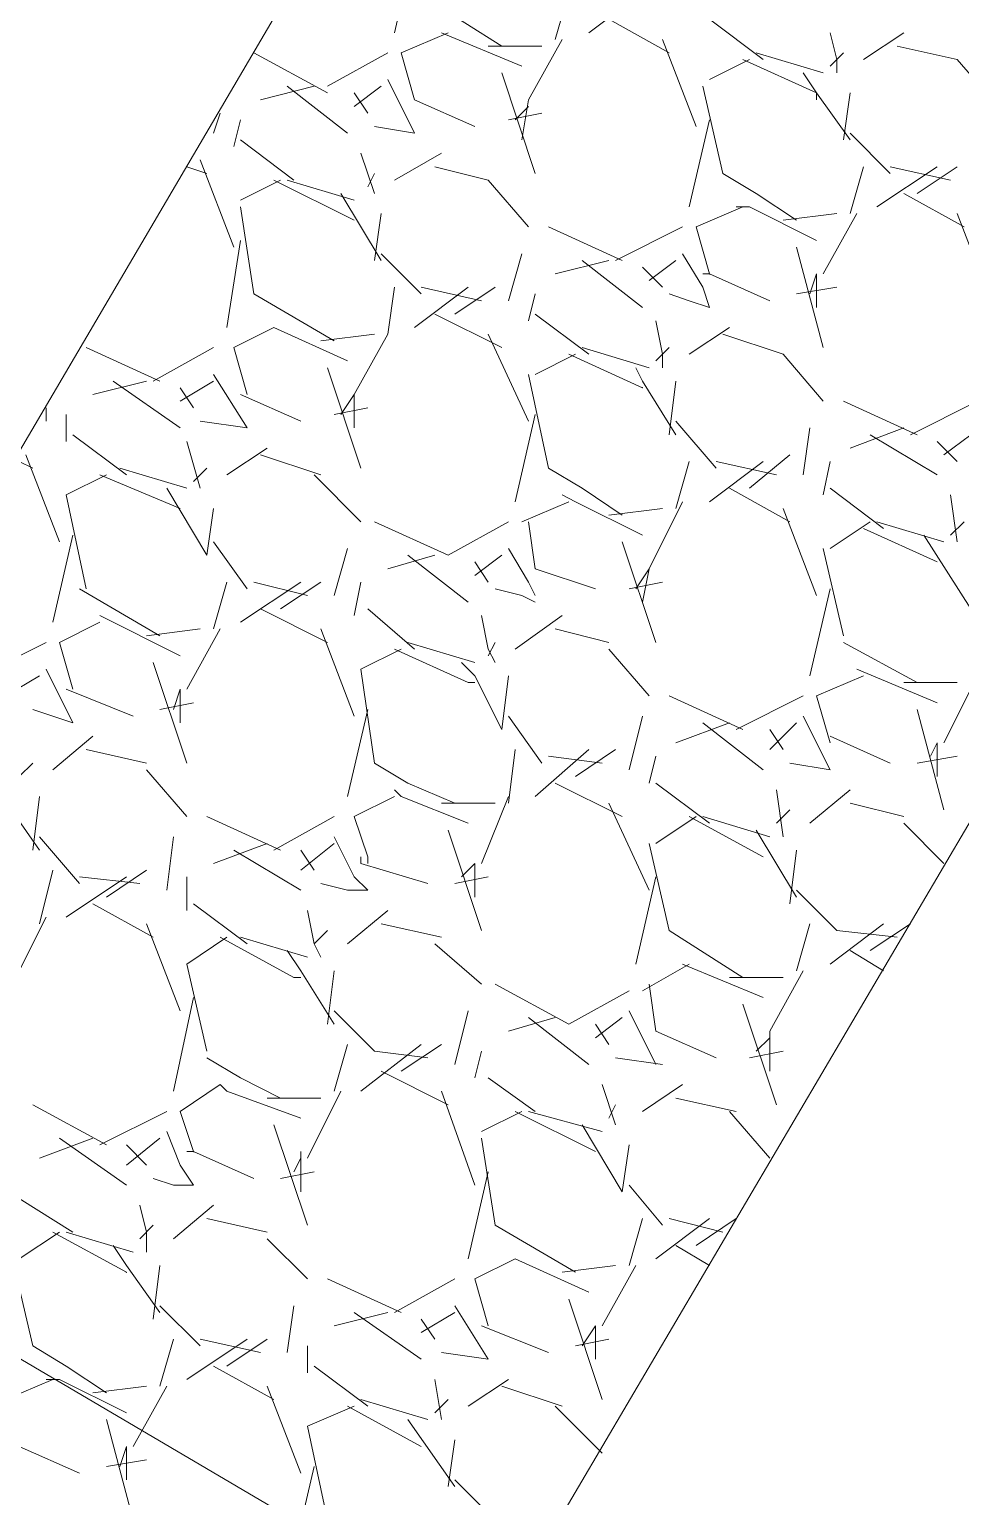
# Model space of a CAD drawing. Header units: metres. Extents: x 535260 to 535657, y 1837171 to 1837447.
# Drawn here: x 535427.805 to 535429.195, y 1837302.825 to 1837305.015 of the extents above; entities that cross this region are included whole.
import ezdxf

# ---------------------------------------------------------------- set-up
doc = ezdxf.new("R2010")
doc.units = ezdxf.units.M
doc.header["$MEASUREMENT"] = 0
doc.layers.add('Level 38', color=1, linetype='Continuous', lineweight=0)
doc.layers.add('Level 42', color=1, linetype='Continuous', lineweight=0)

msp = doc.modelspace()

# ---------------------------------------------------------------- linework, layer by layer
at = {"layer": 'Level 38', "color": 7, "linetype": 'Continuous', "lineweight": 0}
msp.add_line((535449.78, 1837290.11), (535426.55, 1837303.76), dxfattribs=at)
msp.add_line((535449.78, 1837290.11), (535426.55, 1837303.76), dxfattribs=at)
at = {"layer": 'Level 42', "color": 7, "linetype": 'Continuous', "lineweight": 0}
for p, q in [((535425.58, 1837300.62), (535428.82, 1837306.14)), ((535425.58, 1837300.62), (535428.82, 1837306.14)), ((535426.87, 1837299.86), (535430.12, 1837305.38)), ((535426.87, 1837299.86), (535430.12, 1837305.38)), ((535428.38, 1837305.14), (535428.35, 1837305.01)), ((535428.38, 1837305.14), (535428.35, 1837305.01)), ((535428.4, 1837305.06), (535428.51, 1837304.99)), ((535428.4, 1837305.06), (535428.51, 1837304.99)), ((535428.59, 1837305), (535428.61, 1837305.07)), ((535428.59, 1837305), (535428.61, 1837305.07)), ((535428.64, 1837305.01), (535428.72, 1837305.07)), ((535428.64, 1837305.01), (535428.72, 1837305.07)), ((535428.67, 1837305.03), (535428.76, 1837304.98)), ((535428.67, 1837305.03), (535428.76, 1837304.98)), ((535428.9, 1837304.97), (535428.82, 1837305.03)), ((535428.9, 1837304.97), (535428.82, 1837305.03)), ((535428.36, 1837304.98), (535428.43, 1837305.01)), ((535428.36, 1837304.98), (535428.43, 1837305.01)), ((535428.42, 1837305.01), (535428.54, 1837304.96)), ((535428.42, 1837305.01), (535428.54, 1837304.96)), ((535428.49, 1837304.99), (535428.57, 1837304.99)), ((535428.49, 1837304.99), (535428.57, 1837304.99)), ((535428.55, 1837304.91), (535428.6, 1837305)), ((535428.55, 1837304.91), (535428.6, 1837305)), ((535428.75, 1837305), (535428.8, 1837304.87)), ((535428.75, 1837305), (535428.8, 1837304.87)), ((535429.01, 1837304.97), (535429, 1837305.01)), ((535429.01, 1837304.97), (535429, 1837305.01)), ((535429.05, 1837304.97), (535429.11, 1837305.01)), ((535429.05, 1837304.97), (535429.11, 1837305.01)), ((535429.1, 1837304.99), (535429.19, 1837304.97)), ((535429.1, 1837304.99), (535429.19, 1837304.97)), ((535428.25, 1837304.92), (535428.14, 1837304.98)), ((535428.25, 1837304.92), (535428.14, 1837304.98)), ((535428.34, 1837304.98), (535428.25, 1837304.93)), ((535428.34, 1837304.98), (535428.25, 1837304.93)), ((535428.38, 1837304.91), (535428.36, 1837304.98)), ((535428.38, 1837304.91), (535428.36, 1837304.98)), ((535428.88, 1837304.97), (535428.82, 1837304.94)), ((535428.88, 1837304.97), (535428.82, 1837304.94)), ((535428.98, 1837304.92), (535428.87, 1837304.97)), ((535428.98, 1837304.92), (535428.87, 1837304.97)), ((535428.98, 1837304.92), (535428.87, 1837304.97)), ((535428.98, 1837304.92), (535428.87, 1837304.97)), ((535428.99, 1837304.95), (535428.89, 1837304.98)), ((535428.99, 1837304.95), (535428.89, 1837304.98)), ((535429.02, 1837304.98), (535429, 1837304.96)), ((535429.02, 1837304.98), (535429, 1837304.96)), ((535429.01, 1837304.95), (535429.01, 1837304.97)), ((535429.01, 1837304.95), (535429.01, 1837304.97)), ((535429.19, 1837304.97), (535429.25, 1837304.9)), ((535429.19, 1837304.97), (535429.25, 1837304.9)), ((535428.56, 1837304.8), (535428.51, 1837304.95)), ((535428.56, 1837304.8), (535428.51, 1837304.95)), ((535428.98, 1837304.92), (535428.96, 1837304.95)), ((535428.98, 1837304.92), (535428.96, 1837304.95)), ((535428.23, 1837304.93), (535428.15, 1837304.91)), ((535428.23, 1837304.93), (535428.15, 1837304.91)), ((535428.28, 1837304.86), (535428.19, 1837304.93)), ((535428.28, 1837304.86), (535428.19, 1837304.93)), ((535428.29, 1837304.9), (535428.33, 1837304.93)), ((535428.29, 1837304.9), (535428.33, 1837304.93)), ((535428.34, 1837304.94), (535428.38, 1837304.86)), ((535428.34, 1837304.94), (535428.38, 1837304.86)), ((535428.81, 1837304.93), (535428.84, 1837304.8)), ((535428.81, 1837304.93), (535428.84, 1837304.8)), ((535428.31, 1837304.89), (535428.29, 1837304.92)), ((535428.31, 1837304.89), (535428.29, 1837304.92)), ((535428.47, 1837304.87), (535428.38, 1837304.91)), ((535428.47, 1837304.87), (535428.38, 1837304.91)), ((535428.55, 1837304.91), (535428.54, 1837304.85)), ((535428.55, 1837304.91), (535428.54, 1837304.85)), ((535429.03, 1837304.85), (535428.98, 1837304.92)), ((535428.98, 1837304.91), (535428.98, 1837304.92)), ((535428.98, 1837304.91), (535428.98, 1837304.92)), ((535429.03, 1837304.85), (535428.98, 1837304.92)), ((535428.98, 1837304.91), (535428.98, 1837304.92)), ((535428.98, 1837304.91), (535428.98, 1837304.92)), ((535429.03, 1837304.92), (535429.02, 1837304.85)), ((535429.03, 1837304.92), (535429.02, 1837304.85)), ((535428.09, 1837304.89), (535428.08, 1837304.86)), ((535428.09, 1837304.89), (535428.08, 1837304.86)), ((535428.12, 1837304.88), (535428.11, 1837304.84)), ((535428.12, 1837304.88), (535428.11, 1837304.84)), ((535428.57, 1837304.89), (535428.52, 1837304.88)), ((535428.57, 1837304.89), (535428.52, 1837304.88)), ((535428.55, 1837304.9), (535428.53, 1837304.88)), ((535428.55, 1837304.9), (535428.53, 1837304.88)), ((535428.82, 1837304.88), (535428.79, 1837304.75)), ((535428.82, 1837304.88), (535428.79, 1837304.75)), ((535428.38, 1837304.86), (535428.32, 1837304.87)), ((535428.38, 1837304.86), (535428.32, 1837304.87)), ((535429.03, 1837304.86), (535429.09, 1837304.8)), ((535429.03, 1837304.86), (535429.09, 1837304.8)), ((535428.2, 1837304.79), (535428.12, 1837304.85)), ((535428.2, 1837304.79), (535428.12, 1837304.85)), ((535428.06, 1837304.82), (535428.11, 1837304.69)), ((535428.06, 1837304.82), (535428.11, 1837304.69)), ((535428.32, 1837304.77), (535428.3, 1837304.83)), ((535428.32, 1837304.77), (535428.3, 1837304.83)), ((535428.35, 1837304.79), (535428.42, 1837304.83)), ((535428.35, 1837304.79), (535428.42, 1837304.83)), ((535428.04, 1837304.81), (535428.07, 1837304.8)), ((535428.04, 1837304.81), (535428.07, 1837304.8)), ((535428.32, 1837304.8), (535428.31, 1837304.78)), ((535428.32, 1837304.8), (535428.31, 1837304.78)), ((535428.41, 1837304.81), (535428.49, 1837304.79)), ((535428.41, 1837304.81), (535428.49, 1837304.79)), ((535428.84, 1837304.8), (535428.89, 1837304.77)), ((535428.84, 1837304.8), (535428.89, 1837304.77)), ((535429.03, 1837304.74), (535429.05, 1837304.81)), ((535429.03, 1837304.74), (535429.05, 1837304.81)), ((535429.07, 1837304.75), (535429.16, 1837304.81)), ((535429.07, 1837304.75), (535429.16, 1837304.81)), ((535429.09, 1837304.81), (535429.18, 1837304.79)), ((535429.09, 1837304.81), (535429.18, 1837304.79)), ((535429.13, 1837304.77), (535429.19, 1837304.81)), ((535429.13, 1837304.77), (535429.19, 1837304.81)), ((535428.18, 1837304.79), (535428.12, 1837304.76)), ((535428.18, 1837304.79), (535428.12, 1837304.76)), ((535428.29, 1837304.73), (535428.17, 1837304.79)), ((535428.29, 1837304.73), (535428.17, 1837304.79)), ((535428.29, 1837304.73), (535428.17, 1837304.79)), ((535428.29, 1837304.73), (535428.17, 1837304.79)), ((535428.29, 1837304.76), (535428.19, 1837304.79)), ((535428.29, 1837304.76), (535428.19, 1837304.79)), ((535428.49, 1837304.79), (535428.55, 1837304.72)), ((535428.49, 1837304.79), (535428.55, 1837304.72)), ((535428.12, 1837304.75), (535428.14, 1837304.62)), ((535428.12, 1837304.75), (535428.14, 1837304.62)), ((535428.33, 1837304.67), (535428.27, 1837304.77)), ((535428.33, 1837304.67), (535428.27, 1837304.77)), ((535428.8, 1837304.72), (535428.87, 1837304.75)), ((535428.8, 1837304.72), (535428.87, 1837304.75)), ((535428.86, 1837304.75), (535428.88, 1837304.75)), ((535428.86, 1837304.75), (535428.88, 1837304.75)), ((535428.88, 1837304.75), (535428.98, 1837304.7)), ((535428.88, 1837304.75), (535428.98, 1837304.7)), ((535428.89, 1837304.77), (535428.95, 1837304.73)), ((535428.89, 1837304.77), (535428.95, 1837304.73)), ((535429.11, 1837304.77), (535429.2, 1837304.72)), ((535429.11, 1837304.77), (535429.2, 1837304.72)), ((535428.33, 1837304.74), (535428.32, 1837304.67)), ((535428.33, 1837304.74), (535428.32, 1837304.67)), ((535428.93, 1837304.73), (535429.01, 1837304.74)), ((535428.93, 1837304.73), (535429.01, 1837304.74)), ((535428.99, 1837304.65), (535429.04, 1837304.74)), ((535428.99, 1837304.65), (535429.04, 1837304.74)), ((535429.19, 1837304.74), (535429.24, 1837304.61)), ((535429.19, 1837304.74), (535429.24, 1837304.61)), ((535428.69, 1837304.67), (535428.58, 1837304.72)), ((535428.69, 1837304.67), (535428.58, 1837304.72)), ((535428.78, 1837304.72), (535428.68, 1837304.67)), ((535428.78, 1837304.72), (535428.68, 1837304.67)), ((535428.82, 1837304.65), (535428.8, 1837304.72)), ((535428.82, 1837304.65), (535428.8, 1837304.72)), ((535428.12, 1837304.7), (535428.1, 1837304.57)), ((535428.12, 1837304.7), (535428.1, 1837304.57)), ((535428.99, 1837304.54), (535428.95, 1837304.69)), ((535428.99, 1837304.54), (535428.95, 1837304.69)), ((535428.33, 1837304.68), (535428.39, 1837304.62)), ((535428.33, 1837304.68), (535428.39, 1837304.62)), ((535428.54, 1837304.68), (535428.52, 1837304.61)), ((535428.54, 1837304.68), (535428.52, 1837304.61)), ((535428.67, 1837304.67), (535428.59, 1837304.65)), ((535428.67, 1837304.67), (535428.59, 1837304.65)), ((535428.72, 1837304.6), (535428.63, 1837304.67)), ((535428.72, 1837304.6), (535428.63, 1837304.67)), ((535428.73, 1837304.64), (535428.77, 1837304.67)), ((535428.73, 1837304.64), (535428.77, 1837304.67)), ((535428.78, 1837304.68), (535428.81, 1837304.63)), ((535428.78, 1837304.68), (535428.81, 1837304.63)), ((535428.75, 1837304.63), (535428.72, 1837304.66)), ((535428.75, 1837304.63), (535428.72, 1837304.66)), ((535428.82, 1837304.65), (535428.81, 1837304.65)), ((535428.82, 1837304.65), (535428.81, 1837304.65)), ((535428.91, 1837304.61), (535428.82, 1837304.65)), ((535428.91, 1837304.61), (535428.82, 1837304.65)), ((535428.98, 1837304.65), (535428.97, 1837304.62)), ((535428.98, 1837304.65), (535428.97, 1837304.62)), ((535428.98, 1837304.65), (535428.98, 1837304.6)), ((535428.98, 1837304.65), (535428.98, 1837304.6)), ((535428.14, 1837304.62), (535428.26, 1837304.55)), ((535428.14, 1837304.62), (535428.26, 1837304.55)), ((535428.34, 1837304.56), (535428.35, 1837304.63)), ((535428.34, 1837304.56), (535428.35, 1837304.63)), ((535428.38, 1837304.57), (535428.46, 1837304.63)), ((535428.38, 1837304.57), (535428.46, 1837304.63)), ((535428.39, 1837304.63), (535428.48, 1837304.61)), ((535428.39, 1837304.63), (535428.48, 1837304.61)), ((535428.44, 1837304.59), (535428.5, 1837304.63)), ((535428.44, 1837304.59), (535428.5, 1837304.63)), ((535428.56, 1837304.62), (535428.55, 1837304.58)), ((535428.56, 1837304.62), (535428.55, 1837304.58)), ((535428.79, 1837304.61), (535428.76, 1837304.62)), ((535428.79, 1837304.61), (535428.76, 1837304.62)), ((535428.81, 1837304.63), (535428.82, 1837304.6)), ((535428.81, 1837304.63), (535428.82, 1837304.6)), ((535429.01, 1837304.63), (535428.95, 1837304.62)), ((535429.01, 1837304.63), (535428.95, 1837304.62)), ((535428.82, 1837304.6), (535428.79, 1837304.61)), ((535428.82, 1837304.6), (535428.79, 1837304.61)), ((535428.41, 1837304.59), (535428.51, 1837304.54)), ((535428.41, 1837304.59), (535428.51, 1837304.54)), ((535428.64, 1837304.53), (535428.56, 1837304.59)), ((535428.64, 1837304.53), (535428.56, 1837304.59)), ((535428.75, 1837304.53), (535428.74, 1837304.58)), ((535428.75, 1837304.53), (535428.74, 1837304.58)), ((535428.11, 1837304.54), (535428.17, 1837304.57)), ((535428.11, 1837304.54), (535428.17, 1837304.57)), ((535428.17, 1837304.57), (535428.28, 1837304.52)), ((535428.17, 1837304.57), (535428.28, 1837304.52)), ((535428.24, 1837304.55), (535428.32, 1837304.56)), ((535428.24, 1837304.55), (535428.32, 1837304.56)), ((535428.29, 1837304.47), (535428.34, 1837304.56)), ((535428.29, 1837304.47), (535428.34, 1837304.56)), ((535428.49, 1837304.56), (535428.55, 1837304.43)), ((535428.49, 1837304.56), (535428.55, 1837304.43)), ((535428.79, 1837304.53), (535428.85, 1837304.57)), ((535428.79, 1837304.53), (535428.85, 1837304.57)), ((535428.84, 1837304.56), (535428.93, 1837304.53)), ((535428.84, 1837304.56), (535428.93, 1837304.53)), ((535428, 1837304.49), (535427.89, 1837304.54)), ((535428, 1837304.49), (535427.89, 1837304.54)), ((535428.08, 1837304.54), (535427.99, 1837304.49)), ((535428.08, 1837304.54), (535427.99, 1837304.49)), ((535428.13, 1837304.47), (535428.11, 1837304.54)), ((535428.13, 1837304.47), (535428.11, 1837304.54)), ((535428.62, 1837304.53), (535428.56, 1837304.5)), ((535428.62, 1837304.53), (535428.56, 1837304.5)), ((535428.72, 1837304.48), (535428.61, 1837304.53)), ((535428.72, 1837304.48), (535428.61, 1837304.53)), ((535428.72, 1837304.48), (535428.61, 1837304.53)), ((535428.72, 1837304.48), (535428.61, 1837304.53)), ((535428.73, 1837304.51), (535428.63, 1837304.54)), ((535428.73, 1837304.51), (535428.63, 1837304.54)), ((535428.76, 1837304.54), (535428.74, 1837304.52)), ((535428.76, 1837304.54), (535428.74, 1837304.52)), ((535428.75, 1837304.51), (535428.75, 1837304.53)), ((535428.75, 1837304.51), (535428.75, 1837304.53)), ((535428.93, 1837304.53), (535428.99, 1837304.46)), ((535428.93, 1837304.53), (535428.99, 1837304.46)), ((535428.3, 1837304.36), (535428.25, 1837304.51)), ((535428.3, 1837304.36), (535428.25, 1837304.51)), ((535428.72, 1837304.49), (535428.71, 1837304.51)), ((535428.72, 1837304.49), (535428.71, 1837304.51)), ((535427.98, 1837304.49), (535427.9, 1837304.47)), ((535427.98, 1837304.49), (535427.9, 1837304.47)), ((535428.03, 1837304.42), (535427.93, 1837304.49)), ((535428.03, 1837304.42), (535427.93, 1837304.49)), ((535428.03, 1837304.46), (535428.08, 1837304.49)), ((535428.03, 1837304.46), (535428.08, 1837304.49)), ((535428.08, 1837304.5), (535428.13, 1837304.42)), ((535428.08, 1837304.5), (535428.13, 1837304.42)), ((535428.55, 1837304.5), (535428.58, 1837304.36)), ((535428.55, 1837304.5), (535428.58, 1837304.36)), ((535428.77, 1837304.41), (535428.72, 1837304.49)), ((535428.77, 1837304.41), (535428.72, 1837304.49)), ((535428.77, 1837304.49), (535428.76, 1837304.41)), ((535428.77, 1837304.49), (535428.76, 1837304.41)), ((535428.05, 1837304.45), (535428.03, 1837304.48)), ((535428.05, 1837304.45), (535428.03, 1837304.48)), ((535428.21, 1837304.43), (535428.12, 1837304.47)), ((535428.21, 1837304.43), (535428.12, 1837304.47)), ((535428.29, 1837304.47), (535428.27, 1837304.44)), ((535428.29, 1837304.47), (535428.27, 1837304.44)), ((535428.29, 1837304.47), (535428.29, 1837304.42)), ((535428.29, 1837304.47), (535428.29, 1837304.42)), ((535427.83, 1837304.45), (535427.83, 1837304.43)), ((535427.83, 1837304.45), (535427.83, 1837304.43)), ((535428.31, 1837304.45), (535428.26, 1837304.44)), ((535428.31, 1837304.45), (535428.26, 1837304.44)), ((535429.13, 1837304.41), (535429.02, 1837304.46)), ((535429.13, 1837304.41), (535429.02, 1837304.46)), ((535429.22, 1837304.46), (535429.12, 1837304.41)), ((535429.22, 1837304.46), (535429.12, 1837304.41)), ((535427.86, 1837304.44), (535427.86, 1837304.4)), ((535427.86, 1837304.44), (535427.86, 1837304.4)), ((535428.13, 1837304.42), (535428.06, 1837304.43)), ((535428.13, 1837304.42), (535428.06, 1837304.43)), ((535428.56, 1837304.44), (535428.53, 1837304.31)), ((535428.56, 1837304.44), (535428.53, 1837304.31)), ((535428.77, 1837304.43), (535428.83, 1837304.36)), ((535428.77, 1837304.43), (535428.83, 1837304.36)), ((535427.95, 1837304.35), (535427.87, 1837304.41)), ((535427.95, 1837304.35), (535427.87, 1837304.41)), ((535428.06, 1837304.33), (535428.04, 1837304.4)), ((535428.06, 1837304.33), (535428.04, 1837304.4)), ((535428.97, 1837304.42), (535428.96, 1837304.35)), ((535428.97, 1837304.42), (535428.96, 1837304.35)), ((535429.11, 1837304.42), (535429.03, 1837304.39)), ((535429.11, 1837304.42), (535429.03, 1837304.39)), ((535429.16, 1837304.35), (535429.06, 1837304.41)), ((535429.16, 1837304.35), (535429.06, 1837304.41)), ((535429.19, 1837304.37), (535429.16, 1837304.4)), ((535429.19, 1837304.37), (535429.16, 1837304.4)), ((535429.17, 1837304.38), (535429.21, 1837304.41)), ((535429.17, 1837304.38), (535429.21, 1837304.41)), ((535427.8, 1837304.38), (535427.85, 1837304.25)), ((535427.8, 1837304.38), (535427.85, 1837304.25)), ((535428.1, 1837304.35), (535428.16, 1837304.39)), ((535428.1, 1837304.35), (535428.16, 1837304.39)), ((535428.15, 1837304.38), (535428.24, 1837304.35)), ((535428.15, 1837304.38), (535428.24, 1837304.35)), ((535428.88, 1837304.33), (535428.94, 1837304.38)), ((535428.88, 1837304.33), (535428.94, 1837304.38)), ((535427.79, 1837304.37), (535427.81, 1837304.36)), ((535427.79, 1837304.37), (535427.81, 1837304.36)), ((535428.04, 1837304.33), (535427.94, 1837304.36)), ((535428.04, 1837304.33), (535427.94, 1837304.36)), ((535428.07, 1837304.36), (535428.05, 1837304.34)), ((535428.07, 1837304.36), (535428.05, 1837304.34)), ((535428.58, 1837304.36), (535428.63, 1837304.33)), ((535428.58, 1837304.36), (535428.63, 1837304.33)), ((535428.77, 1837304.3), (535428.79, 1837304.37)), ((535428.77, 1837304.3), (535428.79, 1837304.37)), ((535428.82, 1837304.31), (535428.9, 1837304.37)), ((535428.82, 1837304.31), (535428.9, 1837304.37)), ((535428.83, 1837304.37), (535428.92, 1837304.35)), ((535428.83, 1837304.37), (535428.92, 1837304.35)), ((535429, 1837304.37), (535428.99, 1837304.32)), ((535429, 1837304.37), (535428.99, 1837304.32)), ((535427.92, 1837304.35), (535427.86, 1837304.32)), ((535427.92, 1837304.35), (535427.86, 1837304.32)), ((535428.03, 1837304.3), (535427.91, 1837304.35)), ((535428.03, 1837304.3), (535427.91, 1837304.35)), ((535428.03, 1837304.3), (535427.91, 1837304.35)), ((535428.03, 1837304.3), (535427.91, 1837304.35)), ((535428.23, 1837304.35), (535428.3, 1837304.28)), ((535428.23, 1837304.35), (535428.3, 1837304.28)), ((535427.86, 1837304.32), (535427.89, 1837304.18)), ((535427.86, 1837304.32), (535427.89, 1837304.18)), ((535428.07, 1837304.23), (535428.01, 1837304.33)), ((535428.07, 1837304.23), (535428.01, 1837304.33)), ((535428.6, 1837304.32), (535428.62, 1837304.31)), ((535428.6, 1837304.32), (535428.62, 1837304.31)), ((535428.63, 1837304.33), (535428.69, 1837304.29)), ((535428.63, 1837304.33), (535428.69, 1837304.29)), ((535428.85, 1837304.33), (535428.94, 1837304.28)), ((535428.85, 1837304.33), (535428.94, 1837304.28)), ((535429.08, 1837304.27), (535429, 1837304.33)), ((535429.08, 1837304.27), (535429, 1837304.33)), ((535429.19, 1837304.25), (535429.18, 1837304.32)), ((535429.19, 1837304.25), (535429.18, 1837304.32)), ((535428.08, 1837304.3), (535428.07, 1837304.23)), ((535428.08, 1837304.3), (535428.07, 1837304.23)), ((535428.54, 1837304.28), (535428.61, 1837304.31)), ((535428.54, 1837304.28), (535428.61, 1837304.31)), ((535428.62, 1837304.31), (535428.72, 1837304.26)), ((535428.62, 1837304.31), (535428.72, 1837304.26)), ((535428.67, 1837304.29), (535428.75, 1837304.3)), ((535428.67, 1837304.29), (535428.75, 1837304.3)), ((535428.73, 1837304.21), (535428.78, 1837304.31)), ((535428.73, 1837304.21), (535428.78, 1837304.31)), ((535428.93, 1837304.3), (535428.98, 1837304.17)), ((535428.93, 1837304.3), (535428.98, 1837304.17)), ((535428.43, 1837304.23), (535428.32, 1837304.28)), ((535428.43, 1837304.23), (535428.32, 1837304.28)), ((535428.52, 1837304.28), (535428.43, 1837304.23)), ((535428.52, 1837304.28), (535428.43, 1837304.23)), ((535428.56, 1837304.21), (535428.55, 1837304.28)), ((535428.56, 1837304.21), (535428.55, 1837304.28)), ((535429.06, 1837304.28), (535429, 1837304.24)), ((535429.06, 1837304.28), (535429, 1837304.24)), ((535429.16, 1837304.22), (535429.05, 1837304.27)), ((535429.16, 1837304.22), (535429.05, 1837304.27)), ((535429.16, 1837304.22), (535429.05, 1837304.27)), ((535429.16, 1837304.22), (535429.05, 1837304.27)), ((535429.17, 1837304.25), (535429.07, 1837304.28)), ((535429.17, 1837304.25), (535429.07, 1837304.28)), ((535429.2, 1837304.28), (535429.18, 1837304.26)), ((535429.2, 1837304.28), (535429.18, 1837304.26)), ((535427.87, 1837304.26), (535427.84, 1837304.13)), ((535427.87, 1837304.26), (535427.84, 1837304.13)), ((535428.08, 1837304.25), (535428.13, 1837304.18)), ((535428.08, 1837304.25), (535428.13, 1837304.18)), ((535428.74, 1837304.1), (535428.69, 1837304.25)), ((535428.74, 1837304.1), (535428.69, 1837304.25)), ((535429.21, 1837304.15), (535429.14, 1837304.26)), ((535429.21, 1837304.15), (535429.14, 1837304.26)), ((535428.28, 1837304.24), (535428.26, 1837304.17)), ((535428.28, 1837304.24), (535428.26, 1837304.17)), ((535428.41, 1837304.23), (535428.34, 1837304.21)), ((535428.41, 1837304.23), (535428.34, 1837304.21)), ((535428.46, 1837304.16), (535428.37, 1837304.23)), ((535428.46, 1837304.16), (535428.37, 1837304.23)), ((535428.47, 1837304.2), (535428.51, 1837304.23)), ((535428.47, 1837304.2), (535428.51, 1837304.23)), ((535428.52, 1837304.24), (535428.55, 1837304.19)), ((535428.52, 1837304.24), (535428.55, 1837304.19)), ((535428.99, 1837304.24), (535429.02, 1837304.11)), ((535428.99, 1837304.24), (535429.02, 1837304.11)), ((535428.49, 1837304.19), (535428.47, 1837304.22)), ((535428.49, 1837304.19), (535428.47, 1837304.22)), ((535428.65, 1837304.18), (535428.56, 1837304.21)), ((535428.65, 1837304.18), (535428.56, 1837304.21)), ((535428.73, 1837304.21), (535428.71, 1837304.18)), ((535428.73, 1837304.21), (535428.71, 1837304.18)), ((535428.73, 1837304.21), (535428.72, 1837304.16)), ((535428.73, 1837304.21), (535428.72, 1837304.16)), ((535427.88, 1837304.18), (535428, 1837304.11)), ((535427.88, 1837304.18), (535428, 1837304.11)), ((535428.08, 1837304.12), (535428.1, 1837304.19)), ((535428.08, 1837304.12), (535428.1, 1837304.19)), ((535428.12, 1837304.13), (535428.21, 1837304.19)), ((535428.12, 1837304.13), (535428.21, 1837304.19)), ((535428.14, 1837304.19), (535428.22, 1837304.17)), ((535428.14, 1837304.19), (535428.22, 1837304.17)), ((535428.18, 1837304.15), (535428.24, 1837304.19)), ((535428.18, 1837304.15), (535428.24, 1837304.19)), ((535428.3, 1837304.19), (535428.29, 1837304.14)), ((535428.3, 1837304.19), (535428.29, 1837304.14)), ((535428.54, 1837304.17), (535428.5, 1837304.18)), ((535428.54, 1837304.17), (535428.5, 1837304.18)), ((535428.55, 1837304.19), (535428.56, 1837304.17)), ((535428.55, 1837304.19), (535428.56, 1837304.17)), ((535428.75, 1837304.19), (535428.7, 1837304.18)), ((535428.75, 1837304.19), (535428.7, 1837304.18)), ((535429, 1837304.18), (535428.97, 1837304.05)), ((535429, 1837304.18), (535428.97, 1837304.05)), ((535428.56, 1837304.16), (535428.54, 1837304.17)), ((535428.56, 1837304.16), (535428.54, 1837304.17)), ((535427.91, 1837304.14), (535428.03, 1837304.08)), ((535427.91, 1837304.14), (535428.03, 1837304.08)), ((535428.15, 1837304.15), (535428.25, 1837304.1)), ((535428.15, 1837304.15), (535428.25, 1837304.1)), ((535428.38, 1837304.09), (535428.31, 1837304.15)), ((535428.38, 1837304.09), (535428.31, 1837304.15)), ((535428.49, 1837304.09), (535428.48, 1837304.14)), ((535428.49, 1837304.09), (535428.48, 1837304.14)), ((535428.53, 1837304.09), (535428.6, 1837304.14)), ((535428.53, 1837304.09), (535428.6, 1837304.14)), ((535427.85, 1837304.1), (535427.91, 1837304.13)), ((535427.85, 1837304.1), (535427.91, 1837304.13)), ((535427.98, 1837304.11), (535428.06, 1837304.12)), ((535427.98, 1837304.11), (535428.06, 1837304.12)), ((535428.04, 1837304.03), (535428.09, 1837304.12)), ((535428.04, 1837304.03), (535428.09, 1837304.12)), ((535428.24, 1837304.12), (535428.29, 1837303.99)), ((535428.24, 1837304.12), (535428.29, 1837303.99)), ((535428.59, 1837304.12), (535428.67, 1837304.1)), ((535428.59, 1837304.12), (535428.67, 1837304.1)), ((535427.83, 1837304.1), (535427.73, 1837304.05)), ((535427.83, 1837304.1), (535427.73, 1837304.05)), ((535427.87, 1837304.03), (535427.85, 1837304.1)), ((535427.87, 1837304.03), (535427.85, 1837304.1)), ((535428.47, 1837304.07), (535428.37, 1837304.1)), ((535428.47, 1837304.07), (535428.37, 1837304.1)), ((535428.5, 1837304.1), (535428.49, 1837304.08)), ((535428.5, 1837304.1), (535428.49, 1837304.08)), ((535429.02, 1837304.1), (535429.13, 1837304.04)), ((535429.02, 1837304.1), (535429.13, 1837304.04)), ((535428.04, 1837303.92), (535427.99, 1837304.07)), ((535428.04, 1837303.92), (535427.99, 1837304.07)), ((535428.36, 1837304.09), (535428.3, 1837304.06)), ((535428.36, 1837304.09), (535428.3, 1837304.06)), ((535428.46, 1837304.04), (535428.35, 1837304.09)), ((535428.46, 1837304.04), (535428.35, 1837304.09)), ((535428.46, 1837304.04), (535428.35, 1837304.09)), ((535428.46, 1837304.04), (535428.35, 1837304.09)), ((535428.47, 1837304.05), (535428.45, 1837304.07)), ((535428.47, 1837304.05), (535428.45, 1837304.07)), ((535428.5, 1837304.07), (535428.49, 1837304.09)), ((535428.5, 1837304.07), (535428.49, 1837304.09)), ((535428.67, 1837304.09), (535428.73, 1837304.02)), ((535428.67, 1837304.09), (535428.73, 1837304.02)), ((535427.77, 1837304.02), (535427.82, 1837304.05)), ((535427.77, 1837304.02), (535427.82, 1837304.05)), ((535427.83, 1837304.06), (535427.87, 1837303.98)), ((535427.83, 1837304.06), (535427.87, 1837303.98)), ((535428.3, 1837304.06), (535428.32, 1837303.92)), ((535428.3, 1837304.06), (535428.32, 1837303.92)), ((535428.51, 1837303.97), (535428.47, 1837304.05)), ((535428.51, 1837303.97), (535428.47, 1837304.05)), ((535428.52, 1837304.05), (535428.51, 1837303.97)), ((535428.52, 1837304.05), (535428.51, 1837303.97)), ((535428.98, 1837304.02), (535429.05, 1837304.05)), ((535428.98, 1837304.02), (535429.05, 1837304.05)), ((535429.04, 1837304.06), (535429.16, 1837304.01)), ((535429.04, 1837304.06), (535429.16, 1837304.01)), ((535429.17, 1837303.95), (535429.22, 1837304.05)), ((535429.17, 1837303.95), (535429.22, 1837304.05)), ((535427.96, 1837303.99), (535427.86, 1837304.03)), ((535427.96, 1837303.99), (535427.86, 1837304.03)), ((535428.03, 1837304.03), (535428.02, 1837304)), ((535428.03, 1837304.03), (535428.02, 1837304)), ((535428.03, 1837304.03), (535428.03, 1837303.98)), ((535428.03, 1837304.03), (535428.03, 1837303.98)), ((535428.47, 1837304.04), (535428.46, 1837304.04)), ((535428.47, 1837304.04), (535428.46, 1837304.04)), ((535428.47, 1837304.04), (535428.46, 1837304.04)), ((535428.47, 1837304.04), (535428.46, 1837304.04)), ((535429.11, 1837304.04), (535429.19, 1837304.04)), ((535429.11, 1837304.04), (535429.19, 1837304.04)), ((535428.05, 1837304.01), (535428, 1837304)), ((535428.05, 1837304.01), (535428, 1837304)), ((535428.87, 1837303.97), (535428.76, 1837304.02)), ((535428.87, 1837303.97), (535428.76, 1837304.02)), ((535428.96, 1837304.02), (535428.86, 1837303.97)), ((535428.96, 1837304.02), (535428.86, 1837303.97)), ((535429, 1837303.95), (535428.98, 1837304.02)), ((535429, 1837303.95), (535428.98, 1837304.02)), ((535427.87, 1837303.98), (535427.81, 1837304)), ((535427.87, 1837303.98), (535427.81, 1837304)), ((535428.31, 1837304), (535428.28, 1837303.87)), ((535428.31, 1837304), (535428.28, 1837303.87)), ((535428.52, 1837303.99), (535428.57, 1837303.92)), ((535428.52, 1837303.99), (535428.57, 1837303.92)), ((535428.72, 1837303.99), (535428.7, 1837303.91)), ((535428.72, 1837303.99), (535428.7, 1837303.91)), ((535428.96, 1837303.99), (535429, 1837303.91)), ((535428.96, 1837303.99), (535429, 1837303.91)), ((535429.17, 1837303.85), (535429.13, 1837304)), ((535429.17, 1837303.85), (535429.13, 1837304)), ((535428.85, 1837303.98), (535428.77, 1837303.95)), ((535428.85, 1837303.98), (535428.77, 1837303.95)), ((535428.9, 1837303.91), (535428.81, 1837303.98)), ((535428.9, 1837303.91), (535428.81, 1837303.98)), ((535428.91, 1837303.94), (535428.95, 1837303.98)), ((535428.91, 1837303.94), (535428.95, 1837303.98)), ((535428.93, 1837303.94), (535428.91, 1837303.97)), ((535428.93, 1837303.94), (535428.91, 1837303.97)), ((535427.84, 1837303.91), (535427.9, 1837303.96)), ((535427.84, 1837303.91), (535427.9, 1837303.96)), ((535427.89, 1837303.94), (535427.98, 1837303.92)), ((535427.89, 1837303.94), (535427.98, 1837303.92)), ((535428.52, 1837303.86), (535428.53, 1837303.94)), ((535428.52, 1837303.86), (535428.53, 1837303.94)), ((535428.56, 1837303.87), (535428.64, 1837303.94)), ((535428.56, 1837303.87), (535428.64, 1837303.94)), ((535428.62, 1837303.9), (535428.68, 1837303.94)), ((535428.62, 1837303.9), (535428.68, 1837303.94)), ((535429.09, 1837303.92), (535429, 1837303.96)), ((535429.09, 1837303.92), (535429, 1837303.96)), ((535429.16, 1837303.95), (535429.15, 1837303.93)), ((535429.16, 1837303.95), (535429.15, 1837303.93)), ((535429.16, 1837303.95), (535429.16, 1837303.9)), ((535429.16, 1837303.95), (535429.16, 1837303.9)), ((535427.81, 1837303.92), (535427.79, 1837303.9)), ((535427.81, 1837303.92), (535427.79, 1837303.9)), ((535428.32, 1837303.92), (535428.37, 1837303.89)), ((535428.32, 1837303.92), (535428.37, 1837303.89)), ((535428.58, 1837303.93), (535428.66, 1837303.92)), ((535428.58, 1837303.93), (535428.66, 1837303.92)), ((535428.74, 1837303.93), (535428.73, 1837303.89)), ((535428.74, 1837303.93), (535428.73, 1837303.89)), ((535429, 1837303.91), (535428.94, 1837303.92)), ((535429, 1837303.91), (535428.94, 1837303.92)), ((535429.19, 1837303.93), (535429.13, 1837303.92)), ((535429.19, 1837303.93), (535429.13, 1837303.92)), ((535427.98, 1837303.91), (535428.04, 1837303.84)), ((535427.98, 1837303.91), (535428.04, 1837303.84)), ((535427.82, 1837303.79), (535427.75, 1837303.89)), ((535427.82, 1837303.79), (535427.75, 1837303.89)), ((535428.35, 1837303.88), (535428.36, 1837303.87)), ((535428.35, 1837303.88), (535428.36, 1837303.87)), ((535428.37, 1837303.89), (535428.44, 1837303.86)), ((535428.37, 1837303.89), (535428.44, 1837303.86)), ((535428.59, 1837303.89), (535428.69, 1837303.84)), ((535428.59, 1837303.89), (535428.69, 1837303.84)), ((535428.82, 1837303.83), (535428.74, 1837303.89)), ((535428.82, 1837303.83), (535428.74, 1837303.89)), ((535428.93, 1837303.81), (535428.92, 1837303.88)), ((535428.93, 1837303.81), (535428.92, 1837303.88)), ((535428.97, 1837303.83), (535429.03, 1837303.88)), ((535428.97, 1837303.83), (535429.03, 1837303.88)), ((535427.82, 1837303.87), (535427.81, 1837303.79)), ((535427.82, 1837303.87), (535427.81, 1837303.79)), ((535428.29, 1837303.84), (535428.35, 1837303.87)), ((535428.29, 1837303.84), (535428.35, 1837303.87)), ((535428.36, 1837303.87), (535428.46, 1837303.83)), ((535428.36, 1837303.87), (535428.46, 1837303.83)), ((535428.42, 1837303.86), (535428.5, 1837303.86)), ((535428.42, 1837303.86), (535428.5, 1837303.86)), ((535428.48, 1837303.77), (535428.52, 1837303.87)), ((535428.48, 1837303.77), (535428.52, 1837303.87)), ((535428.67, 1837303.86), (535428.73, 1837303.73)), ((535428.67, 1837303.86), (535428.73, 1837303.73)), ((535429.03, 1837303.86), (535429.11, 1837303.84)), ((535429.03, 1837303.86), (535429.11, 1837303.84)), ((535428.18, 1837303.79), (535428.07, 1837303.84)), ((535428.18, 1837303.79), (535428.07, 1837303.84)), ((535428.26, 1837303.84), (535428.17, 1837303.79)), ((535428.26, 1837303.84), (535428.17, 1837303.79)), ((535428.31, 1837303.78), (535428.29, 1837303.84)), ((535428.31, 1837303.78), (535428.29, 1837303.84)), ((535428.8, 1837303.84), (535428.74, 1837303.8)), ((535428.8, 1837303.84), (535428.74, 1837303.8)), ((535428.9, 1837303.78), (535428.79, 1837303.84)), ((535428.9, 1837303.78), (535428.79, 1837303.84)), ((535428.9, 1837303.78), (535428.79, 1837303.84)), ((535428.9, 1837303.78), (535428.79, 1837303.84)), ((535428.91, 1837303.81), (535428.81, 1837303.84)), ((535428.91, 1837303.81), (535428.81, 1837303.84)), ((535428.94, 1837303.85), (535428.92, 1837303.83)), ((535428.94, 1837303.85), (535428.92, 1837303.83)), ((535429.11, 1837303.83), (535429.17, 1837303.77)), ((535429.11, 1837303.83), (535429.17, 1837303.77)), ((535427.82, 1837303.81), (535427.88, 1837303.74)), ((535427.82, 1837303.81), (535427.88, 1837303.74)), ((535428.02, 1837303.81), (535428.01, 1837303.73)), ((535428.02, 1837303.81), (535428.01, 1837303.73)), ((535428.26, 1837303.81), (535428.29, 1837303.75)), ((535428.26, 1837303.81), (535428.29, 1837303.75)), ((535428.48, 1837303.67), (535428.43, 1837303.82)), ((535428.48, 1837303.67), (535428.43, 1837303.82)), ((535428.95, 1837303.72), (535428.89, 1837303.82)), ((535428.95, 1837303.72), (535428.89, 1837303.82)), ((535428.16, 1837303.8), (535428.08, 1837303.77)), ((535428.16, 1837303.8), (535428.08, 1837303.77)), ((535428.21, 1837303.73), (535428.11, 1837303.79)), ((535428.21, 1837303.73), (535428.11, 1837303.79)), ((535428.21, 1837303.76), (535428.26, 1837303.8)), ((535428.21, 1837303.76), (535428.26, 1837303.8)), ((535428.23, 1837303.76), (535428.21, 1837303.79)), ((535428.23, 1837303.76), (535428.21, 1837303.79)), ((535428.73, 1837303.8), (535428.76, 1837303.67)), ((535428.73, 1837303.8), (535428.76, 1837303.67)), ((535428.95, 1837303.79), (535428.94, 1837303.71)), ((535428.95, 1837303.79), (535428.94, 1837303.71)), ((535428.3, 1837303.77), (535428.3, 1837303.78)), ((535428.3, 1837303.77), (535428.3, 1837303.78)), ((535428.4, 1837303.74), (535428.3, 1837303.77)), ((535428.4, 1837303.74), (535428.3, 1837303.77)), ((535428.31, 1837303.77), (535428.31, 1837303.78)), ((535428.31, 1837303.77), (535428.31, 1837303.78)), ((535428.47, 1837303.77), (535428.45, 1837303.75)), ((535428.47, 1837303.77), (535428.45, 1837303.75)), ((535428.47, 1837303.77), (535428.47, 1837303.72)), ((535428.47, 1837303.77), (535428.47, 1837303.72)), ((535427.82, 1837303.68), (535427.84, 1837303.76)), ((535427.82, 1837303.68), (535427.84, 1837303.76)), ((535427.86, 1837303.69), (535427.95, 1837303.75)), ((535427.86, 1837303.69), (535427.95, 1837303.75)), ((535427.88, 1837303.75), (535427.97, 1837303.74)), ((535427.88, 1837303.75), (535427.97, 1837303.74)), ((535427.92, 1837303.72), (535427.98, 1837303.76)), ((535427.92, 1837303.72), (535427.98, 1837303.76)), ((535428.04, 1837303.75), (535428.04, 1837303.7)), ((535428.04, 1837303.75), (535428.04, 1837303.7)), ((535428.29, 1837303.75), (535428.31, 1837303.73)), ((535428.29, 1837303.75), (535428.31, 1837303.73)), ((535428.49, 1837303.75), (535428.44, 1837303.74)), ((535428.49, 1837303.75), (535428.44, 1837303.74)), ((535428.74, 1837303.75), (535428.71, 1837303.62)), ((535428.74, 1837303.75), (535428.71, 1837303.62)), ((535428.28, 1837303.73), (535428.24, 1837303.74)), ((535428.28, 1837303.73), (535428.24, 1837303.74)), ((535428.31, 1837303.73), (535428.28, 1837303.73)), ((535428.31, 1837303.73), (535428.28, 1837303.73)), ((535428.95, 1837303.73), (535429.01, 1837303.67)), ((535428.95, 1837303.73), (535429.01, 1837303.67)), ((535427.9, 1837303.71), (535427.99, 1837303.66)), ((535427.9, 1837303.71), (535427.99, 1837303.66)), ((535428.13, 1837303.65), (535428.05, 1837303.71)), ((535428.13, 1837303.65), (535428.05, 1837303.71)), ((535428.23, 1837303.65), (535428.22, 1837303.7)), ((535428.23, 1837303.65), (535428.22, 1837303.7)), ((535428.28, 1837303.65), (535428.34, 1837303.7)), ((535428.28, 1837303.65), (535428.34, 1837303.7)), ((535427.78, 1837303.59), (535427.83, 1837303.69)), ((535427.78, 1837303.59), (535427.83, 1837303.69)), ((535427.98, 1837303.68), (535428.03, 1837303.55)), ((535427.98, 1837303.68), (535428.03, 1837303.55)), ((535428.33, 1837303.68), (535428.42, 1837303.66)), ((535428.33, 1837303.68), (535428.42, 1837303.66)), ((535428.95, 1837303.61), (535428.97, 1837303.68)), ((535428.95, 1837303.61), (535428.97, 1837303.68)), ((535429, 1837303.62), (535429.08, 1837303.68)), ((535429, 1837303.62), (535429.08, 1837303.68)), ((535429.06, 1837303.64), (535429.12, 1837303.68)), ((535429.06, 1837303.64), (535429.12, 1837303.68)), ((535428.1, 1837303.66), (535428.04, 1837303.62)), ((535428.1, 1837303.66), (535428.04, 1837303.62)), ((535428.2, 1837303.6), (535428.09, 1837303.66)), ((535428.2, 1837303.6), (535428.09, 1837303.66)), ((535428.2, 1837303.6), (535428.09, 1837303.66)), ((535428.2, 1837303.6), (535428.09, 1837303.66)), ((535428.22, 1837303.63), (535428.12, 1837303.66)), ((535428.22, 1837303.63), (535428.12, 1837303.66)), ((535428.25, 1837303.67), (535428.23, 1837303.65)), ((535428.25, 1837303.67), (535428.23, 1837303.65)), ((535428.76, 1837303.67), (535428.87, 1837303.6)), ((535428.76, 1837303.67), (535428.87, 1837303.6)), ((535429.01, 1837303.67), (535429.1, 1837303.66)), ((535429.01, 1837303.67), (535429.1, 1837303.66)), ((535428.21, 1837303.61), (535428.19, 1837303.64)), ((535428.21, 1837303.61), (535428.19, 1837303.64)), ((535428.24, 1837303.63), (535428.23, 1837303.65)), ((535428.24, 1837303.63), (535428.23, 1837303.65)), ((535428.41, 1837303.65), (535428.48, 1837303.59)), ((535428.41, 1837303.65), (535428.48, 1837303.59)), ((535429.03, 1837303.64), (535429.08, 1837303.61)), ((535429.03, 1837303.64), (535429.08, 1837303.61)), ((535428.04, 1837303.62), (535428.07, 1837303.49)), ((535428.04, 1837303.62), (535428.07, 1837303.49)), ((535428.26, 1837303.53), (535428.21, 1837303.61)), ((535428.26, 1837303.53), (535428.21, 1837303.61)), ((535428.26, 1837303.61), (535428.25, 1837303.53)), ((535428.26, 1837303.61), (535428.25, 1837303.53)), ((535428.72, 1837303.58), (535428.79, 1837303.62)), ((535428.72, 1837303.58), (535428.79, 1837303.62)), ((535428.78, 1837303.62), (535428.9, 1837303.57)), ((535428.78, 1837303.62), (535428.9, 1837303.57)), ((535428.91, 1837303.52), (535428.96, 1837303.61)), ((535428.91, 1837303.52), (535428.96, 1837303.61)), ((535428.21, 1837303.6), (535428.2, 1837303.6)), ((535428.21, 1837303.6), (535428.2, 1837303.6)), ((535428.21, 1837303.6), (535428.2, 1837303.6)), ((535428.21, 1837303.6), (535428.2, 1837303.6)), ((535428.61, 1837303.53), (535428.5, 1837303.59)), ((535428.61, 1837303.53), (535428.5, 1837303.59)), ((535428.74, 1837303.52), (535428.73, 1837303.59)), ((535428.74, 1837303.52), (535428.73, 1837303.59)), ((535428.85, 1837303.6), (535428.93, 1837303.6)), ((535428.85, 1837303.6), (535428.93, 1837303.6)), ((535428.05, 1837303.57), (535428.02, 1837303.43)), ((535428.05, 1837303.57), (535428.02, 1837303.43)), ((535428.7, 1837303.58), (535428.61, 1837303.53)), ((535428.7, 1837303.58), (535428.61, 1837303.53)), ((535428.26, 1837303.55), (535428.32, 1837303.49)), ((535428.26, 1837303.55), (535428.32, 1837303.49)), ((535428.46, 1837303.55), (535428.44, 1837303.47)), ((535428.46, 1837303.55), (535428.44, 1837303.47)), ((535428.7, 1837303.55), (535428.74, 1837303.47)), ((535428.7, 1837303.55), (535428.74, 1837303.47)), ((535428.92, 1837303.41), (535428.87, 1837303.56)), ((535428.92, 1837303.41), (535428.87, 1837303.56)), ((535428.59, 1837303.54), (535428.52, 1837303.52)), ((535428.59, 1837303.54), (535428.52, 1837303.52)), ((535428.64, 1837303.47), (535428.55, 1837303.54)), ((535428.64, 1837303.47), (535428.55, 1837303.54)), ((535428.65, 1837303.51), (535428.69, 1837303.54)), ((535428.65, 1837303.51), (535428.69, 1837303.54)), ((535428.67, 1837303.5), (535428.65, 1837303.53)), ((535428.67, 1837303.5), (535428.65, 1837303.53)), ((535428.83, 1837303.48), (535428.74, 1837303.52)), ((535428.83, 1837303.48), (535428.74, 1837303.52)), ((535428.91, 1837303.51), (535428.89, 1837303.49)), ((535428.91, 1837303.51), (535428.89, 1837303.49)), ((535428.91, 1837303.52), (535428.91, 1837303.46)), ((535428.91, 1837303.52), (535428.91, 1837303.46)), ((535428.07, 1837303.48), (535428.12, 1837303.45)), ((535428.07, 1837303.48), (535428.12, 1837303.45)), ((535428.26, 1837303.43), (535428.28, 1837303.5)), ((535428.26, 1837303.43), (535428.28, 1837303.5)), ((535428.3, 1837303.43), (535428.39, 1837303.5)), ((535428.3, 1837303.43), (535428.39, 1837303.5)), ((535428.32, 1837303.49), (535428.4, 1837303.48)), ((535428.32, 1837303.49), (535428.4, 1837303.48)), ((535428.36, 1837303.46), (535428.42, 1837303.5)), ((535428.36, 1837303.46), (535428.42, 1837303.5)), ((535428.48, 1837303.49), (535428.47, 1837303.45)), ((535428.48, 1837303.49), (535428.47, 1837303.45)), ((535428.75, 1837303.47), (535428.68, 1837303.48)), ((535428.75, 1837303.47), (535428.68, 1837303.48)), ((535428.93, 1837303.49), (535428.88, 1837303.48)), ((535428.93, 1837303.49), (535428.88, 1837303.48)), ((535428.33, 1837303.46), (535428.43, 1837303.41)), ((535428.33, 1837303.46), (535428.43, 1837303.41)), ((535428.03, 1837303.4), (535428.09, 1837303.44)), ((535428.03, 1837303.4), (535428.09, 1837303.44)), ((535428.09, 1837303.44), (535428.1, 1837303.43)), ((535428.09, 1837303.44), (535428.1, 1837303.43)), ((535428.12, 1837303.45), (535428.18, 1837303.42)), ((535428.12, 1837303.45), (535428.18, 1837303.42)), ((535428.56, 1837303.4), (535428.49, 1837303.45)), ((535428.56, 1837303.4), (535428.49, 1837303.45)), ((535428.68, 1837303.38), (535428.66, 1837303.44)), ((535428.68, 1837303.38), (535428.66, 1837303.44)), ((535428.72, 1837303.4), (535428.78, 1837303.44)), ((535428.72, 1837303.4), (535428.78, 1837303.44)), ((535428.1, 1837303.43), (535428.21, 1837303.39)), ((535428.1, 1837303.43), (535428.21, 1837303.39)), ((535428.16, 1837303.42), (535428.24, 1837303.42)), ((535428.16, 1837303.42), (535428.24, 1837303.42)), ((535428.22, 1837303.33), (535428.27, 1837303.43)), ((535428.22, 1837303.33), (535428.27, 1837303.43)), ((535428.42, 1837303.43), (535428.47, 1837303.29)), ((535428.42, 1837303.43), (535428.47, 1837303.29)), ((535428.77, 1837303.42), (535428.86, 1837303.4)), ((535428.77, 1837303.42), (535428.86, 1837303.4)), ((535427.92, 1837303.35), (535427.81, 1837303.41)), ((535427.92, 1837303.35), (535427.81, 1837303.41)), ((535428.01, 1837303.4), (535427.91, 1837303.35)), ((535428.01, 1837303.4), (535427.91, 1837303.35)), ((535428.05, 1837303.34), (535428.03, 1837303.4)), ((535428.05, 1837303.34), (535428.03, 1837303.4)), ((535428.54, 1837303.4), (535428.48, 1837303.37)), ((535428.54, 1837303.4), (535428.48, 1837303.37)), ((535428.65, 1837303.34), (535428.53, 1837303.4)), ((535428.65, 1837303.34), (535428.53, 1837303.4)), ((535428.65, 1837303.34), (535428.53, 1837303.4)), ((535428.65, 1837303.34), (535428.53, 1837303.4)), ((535428.66, 1837303.37), (535428.55, 1837303.4)), ((535428.66, 1837303.37), (535428.55, 1837303.4)), ((535428.68, 1837303.41), (535428.67, 1837303.39)), ((535428.68, 1837303.41), (535428.67, 1837303.39)), ((535428.85, 1837303.4), (535428.91, 1837303.33)), ((535428.85, 1837303.4), (535428.91, 1837303.33)), ((535428.01, 1837303.37), (535428.03, 1837303.32)), ((535428.01, 1837303.37), (535428.03, 1837303.32)), ((535428.22, 1837303.23), (535428.17, 1837303.38)), ((535428.22, 1837303.23), (535428.17, 1837303.38)), ((535428.69, 1837303.28), (535428.63, 1837303.38)), ((535428.69, 1837303.28), (535428.63, 1837303.38)), ((535427.9, 1837303.36), (535427.82, 1837303.33)), ((535427.9, 1837303.36), (535427.82, 1837303.33)), ((535427.95, 1837303.29), (535427.85, 1837303.36)), ((535427.95, 1837303.29), (535427.85, 1837303.36)), ((535427.95, 1837303.32), (535428, 1837303.36)), ((535427.95, 1837303.32), (535428, 1837303.36)), ((535427.98, 1837303.32), (535427.95, 1837303.35)), ((535427.98, 1837303.32), (535427.95, 1837303.35)), ((535428.48, 1837303.36), (535428.5, 1837303.23)), ((535428.48, 1837303.36), (535428.5, 1837303.23)), ((535428.7, 1837303.35), (535428.69, 1837303.28)), ((535428.7, 1837303.35), (535428.69, 1837303.28)), ((535428.05, 1837303.34), (535428.04, 1837303.34)), ((535428.05, 1837303.34), (535428.04, 1837303.34)), ((535428.14, 1837303.3), (535428.05, 1837303.34)), ((535428.14, 1837303.3), (535428.05, 1837303.34)), ((535428.21, 1837303.33), (535428.2, 1837303.31)), ((535428.21, 1837303.33), (535428.2, 1837303.31)), ((535428.21, 1837303.34), (535428.21, 1837303.28)), ((535428.21, 1837303.34), (535428.21, 1837303.28)), ((535428.03, 1837303.32), (535428.05, 1837303.29)), ((535428.03, 1837303.32), (535428.05, 1837303.29)), ((535428.23, 1837303.31), (535428.18, 1837303.3)), ((535428.23, 1837303.31), (535428.18, 1837303.3)), ((535428.49, 1837303.31), (535428.46, 1837303.18)), ((535428.49, 1837303.31), (535428.46, 1837303.18)), ((535428.02, 1837303.29), (535427.99, 1837303.3)), ((535428.02, 1837303.29), (535427.99, 1837303.3)), ((535428.05, 1837303.29), (535428.02, 1837303.29)), ((535428.05, 1837303.29), (535428.02, 1837303.29)), ((535428.7, 1837303.29), (535428.75, 1837303.23)), ((535428.7, 1837303.29), (535428.75, 1837303.23)), ((535427.87, 1837303.22), (535427.79, 1837303.27)), ((535427.87, 1837303.22), (535427.79, 1837303.27)), ((535427.98, 1837303.22), (535427.97, 1837303.26)), ((535427.98, 1837303.22), (535427.97, 1837303.26)), ((535428.02, 1837303.21), (535428.08, 1837303.26)), ((535428.02, 1837303.21), (535428.08, 1837303.26)), ((535428.07, 1837303.24), (535428.16, 1837303.22)), ((535428.07, 1837303.24), (535428.16, 1837303.22)), ((535428.7, 1837303.17), (535428.72, 1837303.24)), ((535428.7, 1837303.17), (535428.72, 1837303.24)), ((535428.74, 1837303.18), (535428.82, 1837303.24)), ((535428.74, 1837303.18), (535428.82, 1837303.24)), ((535428.76, 1837303.24), (535428.84, 1837303.22)), ((535428.76, 1837303.24), (535428.84, 1837303.22)), ((535428.8, 1837303.2), (535428.86, 1837303.24)), ((535428.8, 1837303.2), (535428.86, 1837303.24)), ((535427.85, 1837303.22), (535427.79, 1837303.18)), ((535427.85, 1837303.22), (535427.79, 1837303.18)), ((535427.95, 1837303.16), (535427.84, 1837303.22)), ((535427.95, 1837303.16), (535427.84, 1837303.22)), ((535427.95, 1837303.16), (535427.84, 1837303.22)), ((535427.95, 1837303.16), (535427.84, 1837303.22)), ((535427.96, 1837303.19), (535427.86, 1837303.22)), ((535427.96, 1837303.19), (535427.86, 1837303.22)), ((535427.99, 1837303.23), (535427.97, 1837303.21)), ((535427.99, 1837303.23), (535427.97, 1837303.21)), ((535427.98, 1837303.19), (535427.98, 1837303.22)), ((535427.98, 1837303.19), (535427.98, 1837303.22)), ((535428.5, 1837303.23), (535428.62, 1837303.16)), ((535428.5, 1837303.23), (535428.62, 1837303.16)), ((535427.95, 1837303.17), (535427.93, 1837303.2)), ((535427.95, 1837303.17), (535427.93, 1837303.2)), ((535428.16, 1837303.21), (535428.22, 1837303.15)), ((535428.16, 1837303.21), (535428.22, 1837303.15)), ((535428.77, 1837303.2), (535428.82, 1837303.17)), ((535428.77, 1837303.2), (535428.82, 1837303.17)), ((535427.78, 1837303.18), (535427.81, 1837303.05)), ((535427.78, 1837303.18), (535427.81, 1837303.05)), ((535428.47, 1837303.15), (535428.53, 1837303.18)), ((535428.47, 1837303.15), (535428.53, 1837303.18)), ((535428.53, 1837303.18), (535428.64, 1837303.13)), ((535428.53, 1837303.18), (535428.64, 1837303.13)), ((535428, 1837303.1), (535427.95, 1837303.17)), ((535428, 1837303.1), (535427.95, 1837303.17)), ((535428, 1837303.17), (535427.99, 1837303.09)), ((535428, 1837303.17), (535427.99, 1837303.09)), ((535428.36, 1837303.1), (535428.25, 1837303.15)), ((535428.36, 1837303.1), (535428.25, 1837303.15)), ((535428.44, 1837303.15), (535428.35, 1837303.1)), ((535428.44, 1837303.15), (535428.35, 1837303.1)), ((535428.49, 1837303.08), (535428.47, 1837303.15)), ((535428.49, 1837303.08), (535428.47, 1837303.15)), ((535428.6, 1837303.16), (535428.68, 1837303.17)), ((535428.6, 1837303.16), (535428.68, 1837303.17)), ((535428.66, 1837303.08), (535428.71, 1837303.17)), ((535428.66, 1837303.08), (535428.71, 1837303.17)), ((535428, 1837303.11), (535428.06, 1837303.05)), ((535428, 1837303.11), (535428.06, 1837303.05)), ((535428.2, 1837303.11), (535428.19, 1837303.04)), ((535428.2, 1837303.11), (535428.19, 1837303.04)), ((535428.44, 1837303.11), (535428.49, 1837303.03)), ((535428.44, 1837303.11), (535428.49, 1837303.03)), ((535428.66, 1837302.97), (535428.61, 1837303.12)), ((535428.66, 1837302.97), (535428.61, 1837303.12)), ((535428.34, 1837303.1), (535428.26, 1837303.08)), ((535428.34, 1837303.1), (535428.26, 1837303.08)), ((535428.39, 1837303.03), (535428.29, 1837303.1)), ((535428.39, 1837303.03), (535428.29, 1837303.1)), ((535428.39, 1837303.07), (535428.44, 1837303.1)), ((535428.39, 1837303.07), (535428.44, 1837303.1)), ((535428.41, 1837303.06), (535428.39, 1837303.09)), ((535428.41, 1837303.06), (535428.39, 1837303.09)), ((535428.58, 1837303.04), (535428.48, 1837303.08)), ((535428.58, 1837303.04), (535428.48, 1837303.08)), ((535428.65, 1837303.08), (535428.63, 1837303.05)), ((535428.65, 1837303.08), (535428.63, 1837303.05)), ((535428.65, 1837303.08), (535428.65, 1837303.03)), ((535428.65, 1837303.08), (535428.65, 1837303.03)), ((535427.81, 1837303.05), (535427.86, 1837303.02)), ((535427.81, 1837303.05), (535427.86, 1837303.02)), ((535428, 1837302.99), (535428.02, 1837303.06)), ((535428, 1837302.99), (535428.02, 1837303.06)), ((535428.04, 1837303), (535428.13, 1837303.06)), ((535428.04, 1837303), (535428.13, 1837303.06)), ((535428.06, 1837303.06), (535428.15, 1837303.04)), ((535428.06, 1837303.06), (535428.15, 1837303.04)), ((535428.1, 1837303.02), (535428.16, 1837303.06)), ((535428.1, 1837303.02), (535428.16, 1837303.06)), ((535428.22, 1837303.05), (535428.22, 1837303.01)), ((535428.22, 1837303.05), (535428.22, 1837303.01)), ((535428.67, 1837303.06), (535428.62, 1837303.05)), ((535428.67, 1837303.06), (535428.62, 1837303.05)), ((535427.86, 1837303.02), (535427.92, 1837302.98)), ((535427.86, 1837303.02), (535427.92, 1837302.98)), ((535428.08, 1837303.02), (535428.17, 1837302.97)), ((535428.08, 1837303.02), (535428.17, 1837302.97)), ((535428.31, 1837302.96), (535428.23, 1837303.02)), ((535428.31, 1837302.96), (535428.23, 1837303.02)), ((535428.49, 1837303.03), (535428.42, 1837303.04)), ((535428.49, 1837303.03), (535428.42, 1837303.04)), ((535427.77, 1837302.97), (535427.84, 1837303)), ((535427.77, 1837302.97), (535427.84, 1837303)), ((535427.83, 1837303), (535427.85, 1837303)), ((535427.83, 1837303), (535427.85, 1837303)), ((535427.85, 1837303), (535427.95, 1837302.95)), ((535427.85, 1837303), (535427.95, 1837302.95)), ((535428.42, 1837302.94), (535428.41, 1837303)), ((535428.42, 1837302.94), (535428.41, 1837303)), ((535428.46, 1837302.96), (535428.52, 1837303)), ((535428.46, 1837302.96), (535428.52, 1837303)), ((535427.9, 1837302.98), (535427.98, 1837302.99)), ((535427.9, 1837302.98), (535427.98, 1837302.99)), ((535427.96, 1837302.9), (535428.01, 1837302.99)), ((535427.96, 1837302.9), (535428.01, 1837302.99)), ((535428.16, 1837302.99), (535428.21, 1837302.86)), ((535428.16, 1837302.99), (535428.21, 1837302.86)), ((535428.51, 1837302.99), (535428.6, 1837302.96)), ((535428.51, 1837302.99), (535428.6, 1837302.96)), ((535428.29, 1837302.96), (535428.22, 1837302.93)), ((535428.29, 1837302.96), (535428.22, 1837302.93)), ((535428.39, 1837302.9), (535428.28, 1837302.96)), ((535428.39, 1837302.9), (535428.28, 1837302.96)), ((535428.39, 1837302.9), (535428.28, 1837302.96)), ((535428.39, 1837302.9), (535428.28, 1837302.96)), ((535428.4, 1837302.94), (535428.3, 1837302.97)), ((535428.4, 1837302.94), (535428.3, 1837302.97)), ((535428.43, 1837302.97), (535428.41, 1837302.95)), ((535428.43, 1837302.97), (535428.41, 1837302.95)), ((535428.59, 1837302.96), (535428.66, 1837302.89)), ((535428.59, 1837302.96), (535428.66, 1837302.89)), ((535427.96, 1837302.79), (535427.92, 1837302.94)), ((535427.96, 1837302.79), (535427.92, 1837302.94)), ((535428.44, 1837302.84), (535428.37, 1837302.94)), ((535428.44, 1837302.84), (535428.37, 1837302.94)), ((535428.22, 1837302.93), (535428.25, 1837302.79)), ((535428.22, 1837302.93), (535428.25, 1837302.79)), ((535428.44, 1837302.91), (535428.43, 1837302.84)), ((535428.44, 1837302.91), (535428.43, 1837302.84)), ((535427.88, 1837302.86), (535427.79, 1837302.9)), ((535427.88, 1837302.86), (535427.79, 1837302.9)), ((535427.95, 1837302.9), (535427.94, 1837302.87)), ((535427.95, 1837302.9), (535427.94, 1837302.87)), ((535427.95, 1837302.9), (535427.95, 1837302.85)), ((535427.95, 1837302.9), (535427.95, 1837302.85)), ((535427.98, 1837302.88), (535427.92, 1837302.87)), ((535427.98, 1837302.88), (535427.92, 1837302.87)), ((535428.23, 1837302.87), (535428.2, 1837302.74)), ((535428.23, 1837302.87), (535428.2, 1837302.74)), ((535428.44, 1837302.85), (535428.5, 1837302.79)), ((535428.44, 1837302.85), (535428.5, 1837302.79))]:
    msp.add_line(p, q, dxfattribs=at)
for p in [(535428.82, 1837304.65), (535428.82, 1837304.65), (535428.72, 1837304.48), (535428.72, 1837304.48), (535428.72, 1837304.48), (535428.72, 1837304.48), (535428.56, 1837304.21), (535428.56, 1837304.21), (535428.56, 1837304.21), (535428.56, 1837304.21), (535428.05, 1837303.34), (535428.05, 1837303.34), (535427.95, 1837303.16), (535427.95, 1837303.16), (535427.95, 1837303.16), (535427.95, 1837303.16)]:
    msp.add_point(p, dxfattribs=at)

doc.saveas('drawing.dxf')
